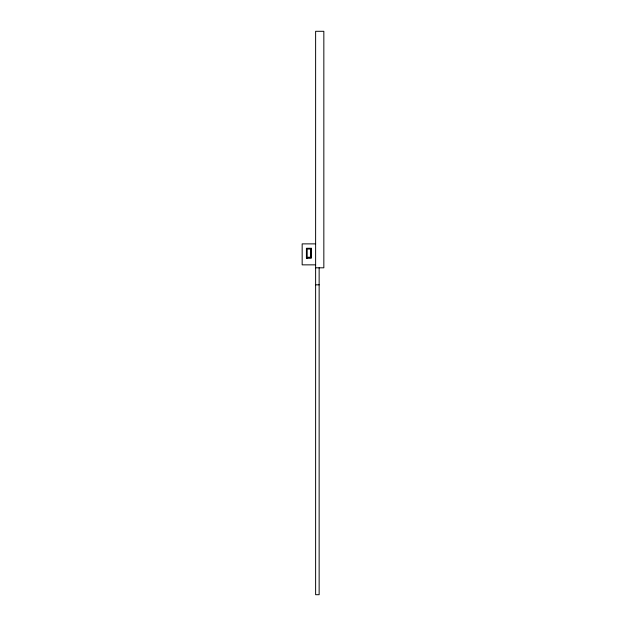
<?xml version="1.0" encoding="UTF-8"?>
<svg xmlns="http://www.w3.org/2000/svg" width="626" height="626" viewBox="0 0 626 626"><rect width="100%" height="100%" fill="white"/><g stroke="black" fill="none" stroke-linecap="round" stroke-linejoin="round"><path stroke-width="0.94" d="M315.621 243.874L302.162 243.874L302.162 264.853L315.621 264.853M306.654 258.202L307.053 258.202M315.621 267.811L323.838 267.811L323.838 31.3L315.621 31.3L315.621 594.7L319.143 594.7L319.143 267.811M315.621 284.83L319.143 284.83M311.404 248.295L306.411 248.295L306.411 257.982L311.404 257.982L311.404 248.295M311.255 248.444L306.56 248.444L306.56 257.834L311.255 257.834L311.255 248.444M310.668 249.031L307.147 249.031L307.147 257.247L310.668 257.247L310.668 249.031"/></g></svg>
